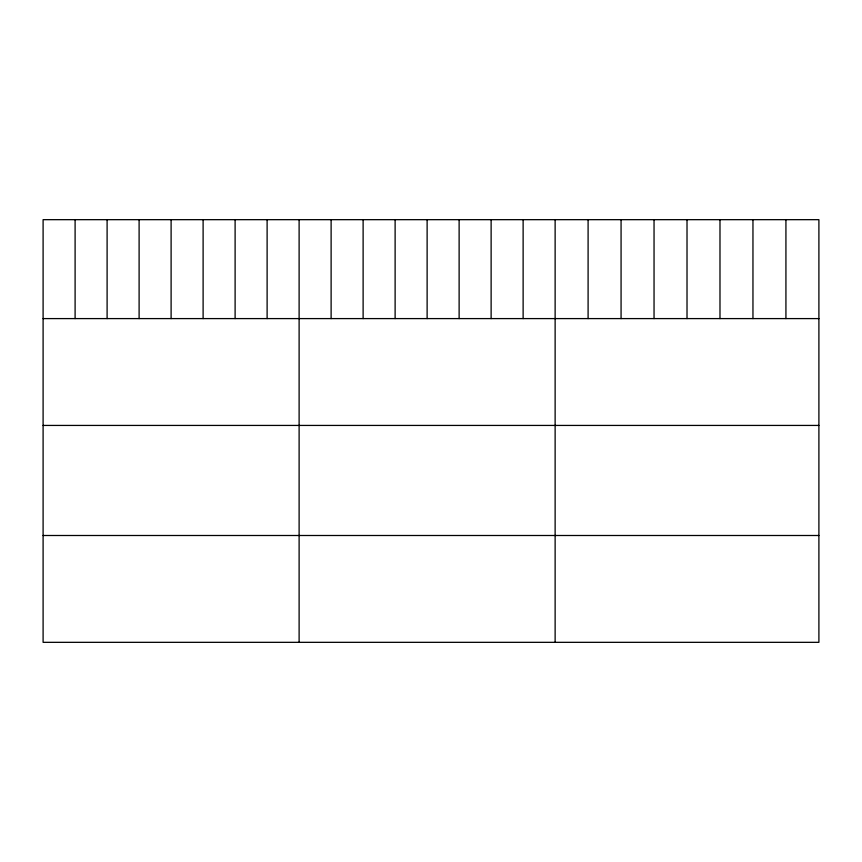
<?xml version="1.0" encoding="UTF-8"?>
<svg xmlns="http://www.w3.org/2000/svg" width="862" height="862" viewBox="0 0 862 862"><rect width="100%" height="100%" fill="white"/><g stroke="black" fill="none" stroke-linecap="round" stroke-linejoin="round"><path stroke-width="1.29" d="M818.9 318.595L818.9 642.33L43.1 642.33L43.1 219.67L818.9 219.67L818.9 318.595L43.1 318.595M43.1 425.429L818.9 425.429M43.1 535.496L818.9 535.496M785.928 219.67L785.928 318.595M752.957 219.67L752.957 318.595M719.986 219.67L719.986 318.595M687.014 219.67L687.014 318.595M654.042 219.67L654.042 318.595M621.071 219.67L621.071 318.595M588.099 219.67L588.099 318.595M555.128 219.67L555.128 642.33M523.126 219.67L523.126 318.595M491.124 219.67L491.124 318.595M459.123 219.67L459.123 318.595M427.121 219.67L427.121 318.595M395.119 219.67L395.119 318.595M363.117 219.67L363.117 318.595M331.116 219.67L331.116 318.595M299.114 219.67L299.114 642.33M267.112 219.67L267.112 318.595M235.11 219.67L235.11 318.595M203.109 219.67L203.109 318.595M171.107 219.67L171.107 318.595M139.105 219.67L139.105 318.595M107.103 219.67L107.103 318.595M75.102 219.67L75.102 318.595"/></g></svg>
